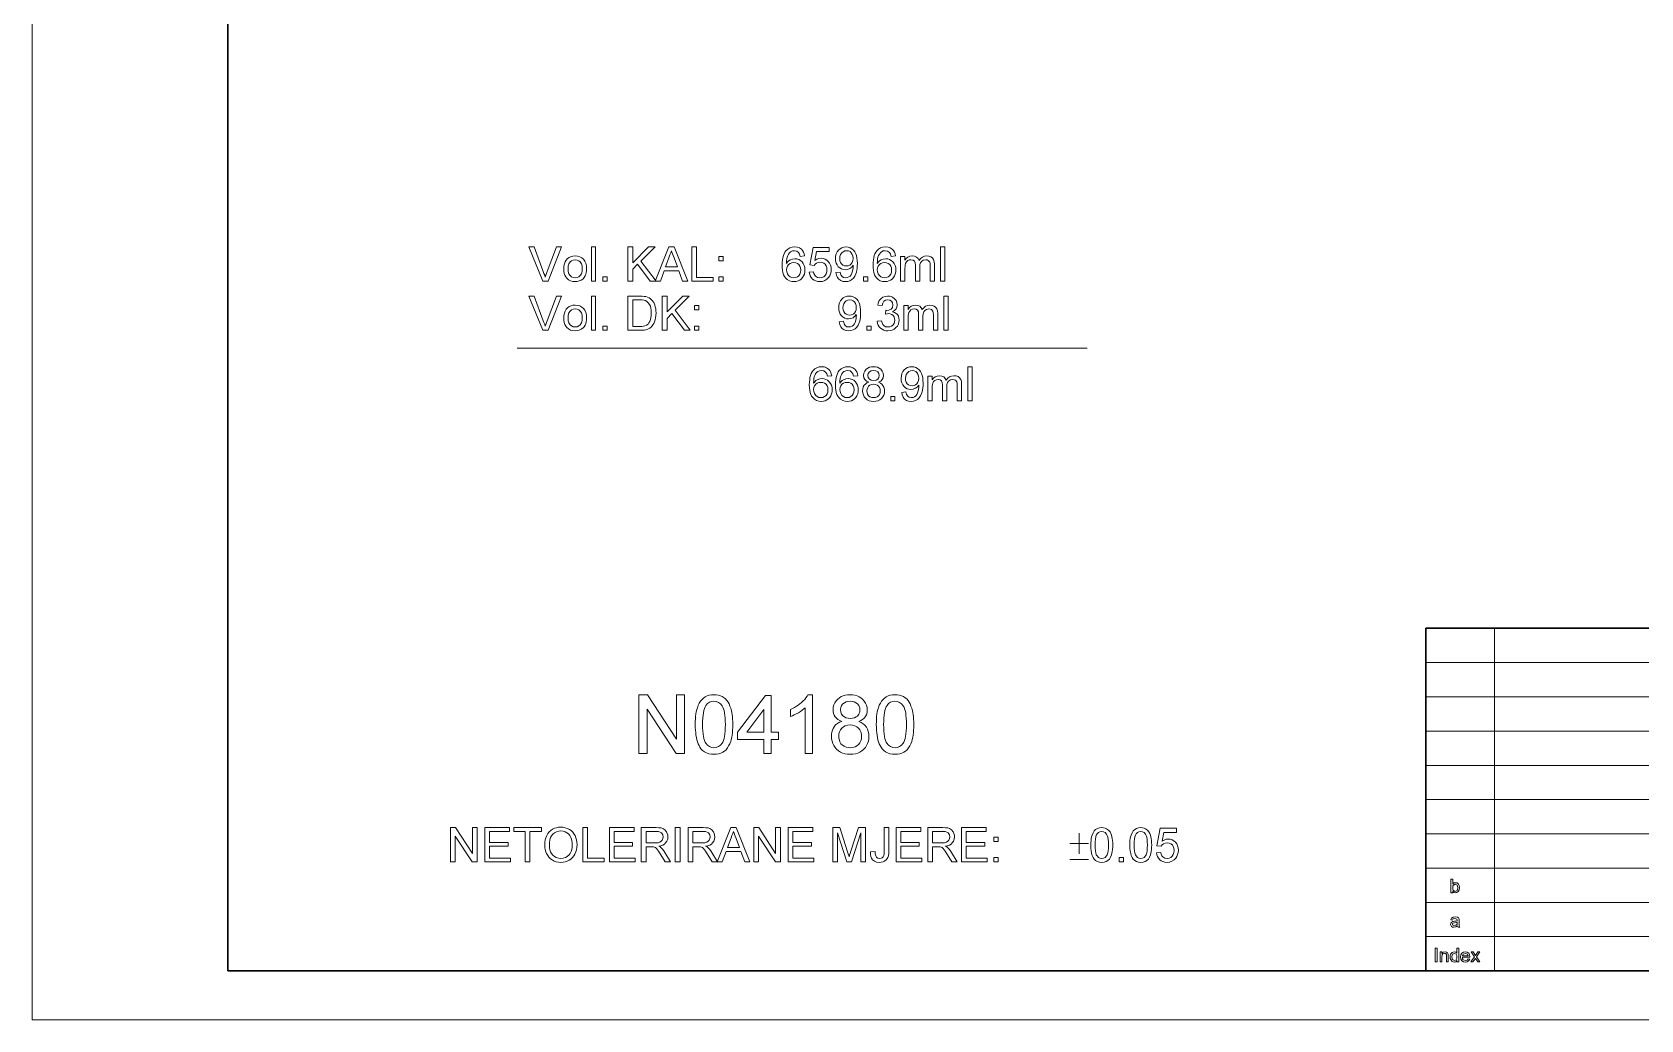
# Model space of a CAD drawing. Extents: x 0 to 419, y 0 to 420.
# Drawn here: x 0 to 164.4, y 0 to 100.9 of the extents above; entities that cross this region are included whole.
import ezdxf

# ---------------------------------------------------------------- set-up
doc = ezdxf.new("R2010")
doc.units = 0

msp = doc.modelspace()

# ---------------------------------------------------------------- linework, layer by layer
at = {"color": 7, "lineweight": 13}
for p, q in [((0, 0), (0, 420)), ((149.42, 40), (149.42, 5)), ((142.42, 36.5), (292, 36.5)), ((292, 33), (142.42, 33)), ((142.42, 29.5), (260.61, 29.5)), ((142.42, 26), (260.61, 26)), ((142.42, 22.5), (260.61, 22.5)), ((142.42, 19), (292, 19)), ((224.21, 15.5), (142.42, 15.5)), ((142.42, 12), (292, 12)), ((142.42, 8.5), (292, 8.5)), ((0, 0), (297, 0))]:
    msp.add_line(p, q, dxfattribs=at)
at = {"color": 7, "lineweight": 30}
for p, q in [((20, 5), (20, 415)), ((142.42, 40), (292, 40)), ((142.42, 40), (142.42, 5)), ((20, 5), (292, 5))]:
    msp.add_line(p, q, dxfattribs=at)
at = {"color": 7, "lineweight": 18}
msp.add_line((49.57, 68.64), (107.81, 68.64), dxfattribs=at)
at = {"color": 7, "lineweight": 13}
for points in [[(52.17, 75.47), (50.76, 78.97), (51.28, 78.97), (52.23, 76.45), (52.3, 76.26), (52.37, 76.07), (52.42, 75.89), (52.48, 76.07), (52.55, 76.26), (52.61, 76.45), (53.57, 78.97), (54.09, 78.97), (52.73, 75.47)], [(57.14, 75.47), (57.14, 78.97), (57.58, 78.97), (57.58, 75.47)], [(60.88, 75.47), (60.88, 78.97), (61.37, 78.97), (61.37, 77.35), (62.99, 78.97), (63.65, 78.97), (62.21, 77.53), (63.75, 75.47), (63.15, 75.47), (61.87, 77.19), (61.37, 76.69), (61.37, 75.47)], [(63.67, 75.47), (65.06, 78.97), (65.6, 78.97), (66.99, 75.47), (66.47, 75.47), (66.08, 76.54), (64.58, 76.54), (64.19, 75.47)], [(67.4, 75.47), (67.4, 78.97), (67.89, 78.97), (67.89, 75.86), (69.59, 75.86), (69.59, 75.47)], [(78.92, 78.05), (78.49, 78), (78.42, 78.23), (78.32, 78.39), (78.13, 78.53), (77.89, 78.58), (77.69, 78.56), (77.5, 78.48), (77.39, 78.37), (77.29, 78.24), (77.2, 78.08), (77.15, 77.93), (77.11, 77.75), (77.09, 77.54), (77.08, 77.29), (77.19, 77.44), (77.32, 77.55), (77.46, 77.64), (77.69, 77.73), (77.93, 77.76), (78.14, 77.74), (78.33, 77.68), (78.51, 77.58), (78.67, 77.44), (78.8, 77.27), (78.9, 77.08), (78.95, 76.86), (78.97, 76.62), (78.96, 76.41), (78.91, 76.2), (78.83, 76.01), (78.72, 75.83), (78.59, 75.69), (78.43, 75.57), (78.26, 75.49), (78.07, 75.44), (77.87, 75.42), (77.61, 75.45), (77.37, 75.52), (77.16, 75.64), (76.98, 75.82), (76.88, 75.96), (76.79, 76.13), (76.72, 76.34), (76.68, 76.57), (76.65, 76.82), (76.64, 77.11), (76.65, 77.39), (76.67, 77.64), (76.71, 77.87), (76.76, 78.08), (76.83, 78.27), (76.92, 78.43), (77.02, 78.57), (77.2, 78.75), (77.41, 78.87), (77.65, 78.95), (77.92, 78.97), (78.18, 78.94), (78.41, 78.86), (78.6, 78.73), (78.72, 78.59), (78.82, 78.43), (78.88, 78.25)], [(79.41, 76.4), (79.85, 76.44), (79.89, 76.25), (79.96, 76.09), (80.06, 75.97), (80.25, 75.85), (80.5, 75.81), (80.7, 75.84), (80.88, 75.91), (81.02, 76.04), (81.12, 76.21), (81.19, 76.41), (81.21, 76.64), (81.19, 76.87), (81.13, 77.05), (81.03, 77.21), (80.89, 77.32), (80.72, 77.39), (80.5, 77.42), (80.3, 77.39), (80.13, 77.32), (80, 77.21), (79.9, 77.08), (79.46, 77.13), (79.8, 78.92), (81.45, 78.92), (81.45, 78.49), (80.16, 78.49), (79.99, 77.58), (80.19, 77.71), (80.4, 77.78), (80.62, 77.81), (80.83, 77.79), (81.02, 77.73), (81.19, 77.63), (81.35, 77.49), (81.48, 77.32), (81.57, 77.12), (81.63, 76.91), (81.65, 76.67), (81.63, 76.44), (81.58, 76.23), (81.5, 76.03), (81.38, 75.85), (81.2, 75.66), (81, 75.53), (80.76, 75.45), (80.49, 75.42), (80.27, 75.44), (80.08, 75.49), (79.9, 75.57), (79.74, 75.69), (79.61, 75.83), (79.51, 76), (79.45, 76.19)], [(82.13, 76.35), (82.57, 76.4), (82.64, 76.13), (82.76, 75.95), (82.92, 75.85), (83.12, 75.81), (83.29, 75.83), (83.46, 75.9), (83.59, 75.99), (83.69, 76.12), (83.76, 76.29), (83.82, 76.5), (83.86, 76.67), (83.88, 76.84), (83.88, 77.01), (83.88, 77.1), (83.74, 76.91), (83.54, 76.77), (83.32, 76.67), (83.08, 76.64), (82.88, 76.66), (82.69, 76.72), (82.53, 76.82), (82.37, 76.95), (82.25, 77.13), (82.16, 77.32), (82.1, 77.54), (82.08, 77.79), (82.1, 78.04), (82.16, 78.27), (82.26, 78.47), (82.39, 78.65), (82.55, 78.79), (82.73, 78.89), (82.93, 78.95), (83.15, 78.97), (83.37, 78.95), (83.57, 78.89), (83.76, 78.79), (83.93, 78.65), (84.07, 78.48), (84.18, 78.27), (84.24, 78.08), (84.28, 77.86), (84.31, 77.59), (84.32, 77.29), (84.31, 77.04), (84.3, 76.8), (84.27, 76.59), (84.23, 76.4), (84.18, 76.23), (84.07, 75.99), (83.93, 75.79), (83.75, 75.63), (83.56, 75.52), (83.34, 75.45), (83.09, 75.42), (82.84, 75.45), (82.62, 75.53), (82.44, 75.67), (82.29, 75.85), (82.19, 76.08)], [(88.21, 78.05), (87.77, 78), (87.7, 78.23), (87.61, 78.39), (87.41, 78.53), (87.17, 78.58), (86.97, 78.56), (86.78, 78.48), (86.67, 78.37), (86.57, 78.24), (86.48, 78.08), (86.43, 77.93), (86.39, 77.75), (86.37, 77.54), (86.36, 77.29), (86.47, 77.44), (86.6, 77.55), (86.74, 77.64), (86.97, 77.73), (87.22, 77.76), (87.43, 77.74), (87.62, 77.68), (87.79, 77.58), (87.95, 77.44), (88.09, 77.27), (88.18, 77.08), (88.24, 76.86), (88.26, 76.62), (88.24, 76.41), (88.19, 76.2), (88.11, 76.01), (88.01, 75.83), (87.87, 75.69), (87.72, 75.57), (87.54, 75.49), (87.36, 75.44), (87.15, 75.42), (86.89, 75.45), (86.66, 75.52), (86.45, 75.64), (86.27, 75.82), (86.16, 75.96), (86.08, 76.13), (86.01, 76.34), (85.96, 76.57), (85.93, 76.82), (85.92, 77.11), (85.93, 77.39), (85.96, 77.64), (85.99, 77.87), (86.05, 78.08), (86.12, 78.27), (86.2, 78.43), (86.3, 78.57), (86.49, 78.75), (86.69, 78.87), (86.93, 78.95), (87.2, 78.97), (87.46, 78.94), (87.69, 78.86), (87.89, 78.73), (88.01, 78.59), (88.1, 78.43), (88.17, 78.25)], [(92.83, 75.47), (92.83, 78.97), (93.26, 78.97), (93.26, 75.47)], [(54.32, 76.74), (54.33, 77), (54.38, 77.24), (54.46, 77.44), (54.57, 77.62), (54.7, 77.77), (54.87, 77.89), (55.06, 77.98), (55.26, 78.03), (55.49, 78.05), (55.73, 78.03), (55.95, 77.96), (56.15, 77.86), (56.33, 77.71), (56.47, 77.52), (56.57, 77.31), (56.63, 77.05), (56.65, 76.77), (56.64, 76.54), (56.62, 76.34), (56.57, 76.16), (56.51, 76.01), (56.4, 75.84), (56.26, 75.69), (56.09, 75.58), (55.9, 75.49), (55.7, 75.44), (55.49, 75.42), (55.24, 75.44), (55.01, 75.51), (54.82, 75.61), (54.64, 75.76), (54.53, 75.91), (54.44, 76.08), (54.37, 76.27), (54.33, 76.49)], [(54.76, 76.74), (54.78, 76.45), (54.85, 76.22), (54.96, 76.04), (55.11, 75.91), (55.29, 75.84), (55.49, 75.81), (55.68, 75.84), (55.86, 75.92), (56.01, 76.04), (56.12, 76.23), (56.19, 76.46), (56.21, 76.75), (56.19, 77.03), (56.12, 77.25), (56.01, 77.43), (55.86, 77.56), (55.68, 77.63), (55.49, 77.66), (55.29, 77.63), (55.11, 77.56), (54.96, 77.43), (54.85, 77.25), (54.78, 77.02)], [(64.72, 76.93), (65.94, 76.93), (65.59, 77.87), (65.51, 78.08), (65.44, 78.27), (65.38, 78.44), (65.33, 78.58), (65.25, 78.37), (65.17, 78.15), (65.09, 77.94)], [(70.17, 77.56), (70.17, 78), (70.61, 78), (70.61, 77.56)], [(77.08, 76.63), (77.1, 76.42), (77.18, 76.22), (77.29, 76.04), (77.44, 75.92), (77.62, 75.84), (77.83, 75.81), (78.03, 75.84), (78.2, 75.91), (78.34, 76.03), (78.45, 76.19), (78.51, 76.38), (78.54, 76.61), (78.51, 76.83), (78.45, 77.01), (78.34, 77.16), (78.2, 77.28), (78.02, 77.35), (77.81, 77.37), (77.62, 77.35), (77.45, 77.28), (77.29, 77.16), (77.17, 77.01), (77.1, 76.84)], [(83.88, 77.8), (83.86, 78.02), (83.8, 78.21), (83.7, 78.37), (83.57, 78.49), (83.41, 78.56), (83.22, 78.58), (83.03, 78.56), (82.86, 78.48), (82.72, 78.35), (82.61, 78.19), (82.54, 77.99), (82.52, 77.76), (82.54, 77.56), (82.6, 77.38), (82.71, 77.23), (82.85, 77.12), (83.01, 77.05), (83.21, 77.03), (83.39, 77.05), (83.56, 77.12), (83.69, 77.23), (83.8, 77.39), (83.86, 77.57)], [(86.36, 76.63), (86.39, 76.42), (86.46, 76.22), (86.58, 76.04), (86.73, 75.92), (86.91, 75.84), (87.12, 75.81), (87.31, 75.84), (87.48, 75.91), (87.62, 76.03), (87.73, 76.19), (87.8, 76.38), (87.82, 76.61), (87.8, 76.83), (87.73, 77.01), (87.63, 77.16), (87.48, 77.28), (87.31, 77.35), (87.1, 77.37), (86.9, 77.35), (86.73, 77.28), (86.58, 77.16), (86.46, 77.01), (86.39, 76.84)], [(88.74, 75.47), (88.74, 78), (89.18, 78), (89.18, 77.62), (89.32, 77.79), (89.49, 77.93), (89.69, 78.02), (89.93, 78.05), (90.17, 78.02), (90.37, 77.93), (90.52, 77.78), (90.62, 77.59), (90.78, 77.79), (90.97, 77.93), (91.18, 78.02), (91.41, 78.05), (91.64, 78.03), (91.84, 77.96), (91.99, 77.84), (92.1, 77.68), (92.17, 77.46), (92.19, 77.2), (92.19, 75.47), (91.76, 75.47), (91.76, 77.05), (91.75, 77.26), (91.72, 77.41), (91.56, 77.59), (91.45, 77.64), (91.31, 77.66), (91.06, 77.62), (90.86, 77.48), (90.77, 77.34), (90.71, 77.16), (90.69, 76.92), (90.69, 75.47), (90.25, 75.47), (90.25, 77.1), (90.22, 77.34), (90.15, 77.52), (90.01, 77.62), (89.8, 77.66), (89.63, 77.64), (89.47, 77.57), (89.34, 77.45), (89.25, 77.29), (89.21, 77.15), (89.19, 76.98), (89.18, 76.77), (89.18, 75.47)], [(58.31, 75.47), (58.31, 75.91), (58.74, 75.91), (58.74, 75.47)], [(70.17, 75.47), (70.17, 75.91), (70.61, 75.91), (70.61, 75.47)], [(84.95, 75.47), (84.95, 75.91), (85.39, 75.91), (85.39, 75.47)], [(52.17, 70.45), (50.76, 73.95), (51.28, 73.95), (52.23, 71.43), (52.3, 71.23), (52.37, 71.04), (52.42, 70.86), (52.48, 71.05), (52.55, 71.24), (52.61, 71.43), (53.57, 73.95), (54.09, 73.95), (52.73, 70.45)], [(54.32, 71.71), (54.33, 71.97), (54.38, 72.21), (54.46, 72.42), (54.57, 72.6), (54.7, 72.74), (54.87, 72.87), (55.06, 72.95), (55.26, 73.01), (55.49, 73.02), (55.73, 73), (55.95, 72.94), (56.15, 72.83), (56.33, 72.68), (56.47, 72.5), (56.57, 72.28), (56.63, 72.03), (56.65, 71.75), (56.64, 71.52), (56.62, 71.31), (56.57, 71.13), (56.51, 70.98), (56.4, 70.81), (56.26, 70.67), (56.09, 70.55), (55.9, 70.47), (55.7, 70.42), (55.49, 70.4), (55.24, 70.42), (55.01, 70.48), (54.82, 70.59), (54.64, 70.74), (54.53, 70.88), (54.44, 71.05), (54.37, 71.25), (54.33, 71.47)], [(54.76, 71.71), (54.78, 71.43), (54.85, 71.2), (54.96, 71.02), (55.11, 70.89), (55.29, 70.81), (55.49, 70.79), (55.68, 70.81), (55.86, 70.89), (56.01, 71.02), (56.12, 71.2), (56.19, 71.44), (56.21, 71.72), (56.19, 72), (56.12, 72.23), (56.01, 72.4), (55.86, 72.53), (55.68, 72.61), (55.49, 72.63), (55.29, 72.61), (55.11, 72.53), (54.96, 72.4), (54.85, 72.23), (54.78, 71.99)], [(57.14, 70.45), (57.14, 73.95), (57.58, 73.95), (57.58, 70.45)], [(60.88, 70.45), (60.88, 73.95), (62.08, 73.95), (62.32, 73.94), (62.53, 73.92), (62.69, 73.9), (62.88, 73.84), (63.05, 73.75), (63.2, 73.65), (63.37, 73.48), (63.51, 73.28), (63.61, 73.05), (63.67, 72.86), (63.72, 72.66), (63.74, 72.44), (63.75, 72.22), (63.74, 71.96), (63.71, 71.72), (63.66, 71.51), (63.59, 71.32), (63.51, 71.15), (63.42, 71), (63.27, 70.82), (63.1, 70.68), (62.92, 70.58), (62.69, 70.51), (62.52, 70.47), (62.34, 70.45), (62.13, 70.45)], [(61.37, 70.84), (62.09, 70.84), (62.3, 70.84), (62.48, 70.86), (62.62, 70.9), (62.79, 70.98), (62.93, 71.09), (63.02, 71.21), (63.11, 71.36), (63.17, 71.54), (63.22, 71.74), (63.25, 71.97), (63.26, 72.22), (63.25, 72.49), (63.22, 72.72), (63.17, 72.92), (63.09, 73.08), (62.96, 73.26), (62.82, 73.39), (62.66, 73.48), (62.52, 73.53), (62.32, 73.55), (62.08, 73.56), (61.37, 73.56)], [(64.38, 70.45), (64.38, 73.95), (64.87, 73.95), (64.87, 72.33), (66.49, 73.95), (67.15, 73.95), (65.71, 72.5), (67.25, 70.45), (66.65, 70.45), (65.37, 72.16), (64.87, 71.66), (64.87, 70.45)], [(67.69, 72.54), (67.69, 72.97), (68.12, 72.97), (68.12, 72.54)], [(82.46, 71.32), (82.9, 71.37), (82.97, 71.11), (83.09, 70.93), (83.25, 70.82), (83.45, 70.79), (83.63, 70.81), (83.79, 70.87), (83.92, 70.97), (84.02, 71.1), (84.09, 71.26), (84.16, 71.48), (84.19, 71.64), (84.21, 71.81), (84.22, 71.99), (84.21, 72.07), (84.07, 71.89), (83.88, 71.74), (83.65, 71.65), (83.41, 71.61), (83.21, 71.63), (83.03, 71.69), (82.86, 71.79), (82.71, 71.93), (82.58, 72.1), (82.49, 72.3), (82.43, 72.52), (82.42, 72.76), (82.44, 73.02), (82.49, 73.24), (82.59, 73.45), (82.72, 73.62), (82.88, 73.76), (83.06, 73.87), (83.27, 73.93), (83.49, 73.95), (83.7, 73.93), (83.9, 73.87), (84.09, 73.76), (84.26, 73.62), (84.4, 73.45), (84.51, 73.24), (84.57, 73.06), (84.62, 72.83), (84.64, 72.57), (84.65, 72.27), (84.65, 72.01), (84.63, 71.78), (84.6, 71.56), (84.56, 71.37), (84.51, 71.21), (84.4, 70.96), (84.26, 70.76), (84.09, 70.6), (83.89, 70.49), (83.67, 70.42), (83.43, 70.4), (83.18, 70.42), (82.96, 70.51), (82.77, 70.64), (82.62, 70.82), (82.52, 71.05)], [(84.21, 72.77), (84.19, 73), (84.13, 73.19), (84.03, 73.35), (83.9, 73.46), (83.74, 73.53), (83.55, 73.56), (83.36, 73.53), (83.19, 73.46), (83.05, 73.33), (82.94, 73.16), (82.88, 72.96), (82.85, 72.74), (82.87, 72.53), (82.94, 72.36), (83.04, 72.21), (83.18, 72.09), (83.35, 72.02), (83.54, 72), (83.73, 72.02), (83.89, 72.09), (84.03, 72.21), (84.13, 72.36), (84.19, 72.55)], [(86.35, 71.37), (86.79, 71.42), (86.85, 71.22), (86.93, 71.05), (87.02, 70.93), (87.21, 70.82), (87.45, 70.79), (87.65, 70.81), (87.82, 70.88), (87.96, 70.99), (88.07, 71.13), (88.13, 71.3), (88.15, 71.49), (88.13, 71.67), (88.07, 71.83), (87.97, 71.96), (87.83, 72.06), (87.67, 72.13), (87.49, 72.15), (87.36, 72.13), (87.2, 72.1), (87.24, 72.49), (87.31, 72.48), (87.55, 72.52), (87.76, 72.62), (87.91, 72.79), (87.96, 73.04), (87.92, 73.24), (87.81, 73.41), (87.64, 73.52), (87.43, 73.56), (87.21, 73.52), (87.04, 73.41), (86.91, 73.23), (86.84, 72.97), (86.4, 73.02), (86.45, 73.23), (86.53, 73.41), (86.62, 73.57), (86.75, 73.7), (86.94, 73.84), (87.16, 73.92), (87.41, 73.95), (87.59, 73.93), (87.76, 73.89), (87.92, 73.83), (88.12, 73.68), (88.27, 73.49), (88.36, 73.28), (88.4, 73.05), (88.37, 72.83), (88.27, 72.64), (88.12, 72.47), (87.92, 72.35), (88.11, 72.28), (88.27, 72.18), (88.41, 72.05), (88.51, 71.89), (88.57, 71.7), (88.59, 71.49), (88.57, 71.27), (88.51, 71.07), (88.41, 70.88), (88.26, 70.72), (88.09, 70.58), (87.89, 70.48), (87.68, 70.42), (87.44, 70.4), (87.22, 70.41), (87.03, 70.47), (86.85, 70.55), (86.69, 70.67), (86.56, 70.81), (86.46, 70.98), (86.39, 71.16)], [(89.08, 70.45), (89.08, 72.97), (89.51, 72.97), (89.51, 72.59), (89.65, 72.77), (89.82, 72.91), (90.03, 72.99), (90.26, 73.02), (90.51, 72.99), (90.71, 72.9), (90.85, 72.76), (90.95, 72.56), (91.11, 72.76), (91.3, 72.91), (91.51, 72.99), (91.74, 73.02), (91.97, 73), (92.17, 72.93), (92.32, 72.82), (92.44, 72.65), (92.5, 72.44), (92.53, 72.18), (92.53, 70.45), (92.09, 70.45), (92.09, 72.02), (92.08, 72.24), (92.05, 72.39), (91.9, 72.57), (91.78, 72.62), (91.64, 72.63), (91.4, 72.59), (91.2, 72.46), (91.1, 72.32), (91.04, 72.13), (91.02, 71.9), (91.02, 70.45), (90.58, 70.45), (90.58, 72.07), (90.56, 72.32), (90.48, 72.49), (90.34, 72.6), (90.14, 72.63), (89.96, 72.61), (89.8, 72.54), (89.67, 72.42), (89.58, 72.26), (89.54, 72.13), (89.52, 71.95), (89.51, 71.74), (89.51, 70.45)], [(93.16, 70.45), (93.16, 73.95), (93.6, 73.95), (93.6, 70.45)], [(58.31, 70.45), (58.31, 70.88), (58.74, 70.88), (58.74, 70.45)], [(67.69, 70.45), (67.69, 70.88), (68.12, 70.88), (68.12, 70.45)], [(85.28, 70.45), (85.28, 70.88), (85.72, 70.88), (85.72, 70.45)], [(81.7, 65.81), (81.26, 65.76), (81.19, 65.99), (81.1, 66.15), (80.9, 66.3), (80.66, 66.34), (80.46, 66.32), (80.27, 66.24), (80.16, 66.13), (80.06, 66), (79.98, 65.84), (79.92, 65.69), (79.89, 65.51), (79.86, 65.3), (79.85, 65.06), (79.96, 65.2), (80.09, 65.31), (80.23, 65.4), (80.47, 65.49), (80.71, 65.52), (80.92, 65.5), (81.11, 65.44), (81.28, 65.34), (81.44, 65.2), (81.58, 65.03), (81.67, 64.84), (81.73, 64.62), (81.75, 64.38), (81.73, 64.17), (81.68, 63.96), (81.6, 63.77), (81.5, 63.6), (81.37, 63.45), (81.21, 63.34), (81.04, 63.25), (80.85, 63.2), (80.64, 63.18), (80.38, 63.21), (80.15, 63.28), (79.94, 63.41), (79.76, 63.58), (79.65, 63.72), (79.57, 63.89), (79.5, 64.1), (79.45, 64.33), (79.42, 64.58), (79.41, 64.87), (79.42, 65.15), (79.45, 65.4), (79.48, 65.63), (79.54, 65.84), (79.61, 66.03), (79.69, 66.19), (79.8, 66.34), (79.98, 66.51), (80.19, 66.63), (80.42, 66.71), (80.69, 66.73), (80.95, 66.71), (81.18, 66.62), (81.38, 66.49), (81.5, 66.35), (81.59, 66.2), (81.66, 66.01)], [(84.37, 65.81), (83.94, 65.76), (83.87, 65.99), (83.77, 66.15), (83.57, 66.3), (83.34, 66.34), (83.14, 66.32), (82.95, 66.24), (82.83, 66.13), (82.73, 66), (82.65, 65.84), (82.6, 65.69), (82.56, 65.51), (82.54, 65.3), (82.53, 65.06), (82.64, 65.2), (82.77, 65.31), (82.91, 65.4), (83.14, 65.49), (83.38, 65.52), (83.59, 65.5), (83.78, 65.44), (83.96, 65.34), (84.12, 65.2), (84.25, 65.03), (84.35, 64.84), (84.4, 64.62), (84.42, 64.38), (84.41, 64.17), (84.36, 63.96), (84.28, 63.77), (84.17, 63.6), (84.04, 63.45), (83.88, 63.34), (83.71, 63.25), (83.52, 63.2), (83.31, 63.18), (83.06, 63.21), (82.82, 63.28), (82.61, 63.41), (82.43, 63.58), (82.33, 63.72), (82.24, 63.89), (82.17, 64.1), (82.13, 64.33), (82.1, 64.58), (82.09, 64.87), (82.1, 65.15), (82.12, 65.4), (82.16, 65.63), (82.21, 65.84), (82.28, 66.03), (82.37, 66.19), (82.47, 66.34), (82.65, 66.51), (82.86, 66.63), (83.1, 66.71), (83.36, 66.73), (83.63, 66.71), (83.86, 66.62), (84.05, 66.49), (84.17, 66.35), (84.27, 66.2), (84.33, 66.01)], [(85.48, 65.14), (85.25, 65.26), (85.09, 65.42), (84.99, 65.61), (84.96, 65.84), (84.99, 66.08), (85.08, 66.29), (85.23, 66.48), (85.38, 66.59), (85.56, 66.67), (85.75, 66.72), (85.97, 66.73), (86.19, 66.72), (86.39, 66.67), (86.56, 66.59), (86.72, 66.47), (86.87, 66.28), (86.97, 66.07), (87, 65.83), (86.97, 65.61), (86.87, 65.41), (86.71, 65.26), (86.48, 65.14), (86.67, 65.06), (86.82, 64.94), (86.94, 64.8), (87.03, 64.64), (87.08, 64.45), (87.1, 64.24), (87.08, 64.03), (87.02, 63.83), (86.92, 63.65), (86.79, 63.49), (86.62, 63.36), (86.43, 63.26), (86.22, 63.2), (85.98, 63.18), (85.74, 63.2), (85.52, 63.26), (85.33, 63.36), (85.17, 63.49), (85.03, 63.65), (84.94, 63.84), (84.88, 64.04), (84.86, 64.26), (84.88, 64.47), (84.93, 64.66), (85.02, 64.83), (85.14, 64.96), (85.3, 65.07)], [(85.39, 65.85), (85.43, 65.64), (85.55, 65.47), (85.73, 65.36), (85.98, 65.32), (86.23, 65.36), (86.41, 65.47), (86.52, 65.63), (86.56, 65.82), (86.52, 66.03), (86.41, 66.19), (86.22, 66.31), (85.98, 66.34), (85.73, 66.31), (85.55, 66.2), (85.43, 66.04)], [(88.85, 64.11), (89.28, 64.16), (89.35, 63.89), (89.47, 63.71), (89.63, 63.61), (89.83, 63.57), (90.01, 63.59), (90.17, 63.66), (90.3, 63.76), (90.4, 63.88), (90.47, 64.05), (90.54, 64.26), (90.57, 64.43), (90.59, 64.6), (90.6, 64.77), (90.6, 64.86), (90.45, 64.67), (90.26, 64.53), (90.03, 64.43), (89.79, 64.4), (89.59, 64.42), (89.41, 64.48), (89.24, 64.58), (89.09, 64.72), (88.96, 64.89), (88.87, 65.08), (88.81, 65.3), (88.8, 65.55), (88.82, 65.8), (88.87, 66.03), (88.97, 66.23), (89.1, 66.41), (89.26, 66.55), (89.45, 66.65), (89.65, 66.71), (89.87, 66.73), (90.08, 66.71), (90.28, 66.65), (90.47, 66.55), (90.64, 66.41), (90.78, 66.24), (90.89, 66.03), (90.95, 65.84), (91, 65.62), (91.02, 65.35), (91.03, 65.05), (91.03, 64.8), (91.01, 64.56), (90.98, 64.35), (90.94, 64.16), (90.89, 63.99), (90.78, 63.75), (90.64, 63.55), (90.47, 63.39), (90.27, 63.28), (90.05, 63.21), (89.81, 63.18), (89.56, 63.21), (89.34, 63.29), (89.15, 63.43), (89, 63.61), (88.9, 63.84)], [(90.6, 65.56), (90.57, 65.78), (90.51, 65.97), (90.41, 66.13), (90.28, 66.25), (90.12, 66.32), (89.93, 66.34), (89.74, 66.32), (89.57, 66.24), (89.43, 66.12), (89.32, 65.95), (89.26, 65.75), (89.23, 65.52), (89.25, 65.32), (89.32, 65.14), (89.42, 64.99), (89.56, 64.88), (89.73, 64.81), (89.92, 64.79), (90.11, 64.81), (90.27, 64.88), (90.41, 64.99), (90.51, 65.15), (90.57, 65.33)], [(91.52, 63.23), (91.52, 65.76), (91.96, 65.76), (91.96, 65.38), (92.09, 65.55), (92.26, 65.69), (92.47, 65.78), (92.7, 65.81), (92.95, 65.78), (93.15, 65.69), (93.3, 65.54), (93.39, 65.35), (93.56, 65.55), (93.74, 65.69), (93.95, 65.78), (94.18, 65.81), (94.42, 65.79), (94.61, 65.72), (94.77, 65.6), (94.88, 65.44), (94.95, 65.23), (94.97, 64.96), (94.97, 63.23), (94.53, 63.23), (94.53, 64.81), (94.52, 65.03), (94.49, 65.17), (94.34, 65.35), (94.22, 65.4), (94.08, 65.42), (93.84, 65.38), (93.64, 65.25), (93.54, 65.11), (93.48, 64.92), (93.46, 64.68), (93.46, 63.23), (93.03, 63.23), (93.03, 64.86), (93, 65.1), (92.92, 65.28), (92.78, 65.39), (92.58, 65.42), (92.41, 65.4), (92.25, 65.33), (92.11, 65.21), (92.03, 65.05), (91.99, 64.91), (91.96, 64.74), (91.96, 64.53), (91.96, 63.23)], [(95.6, 63.23), (95.6, 66.73), (96.04, 66.73), (96.04, 63.23)], [(79.85, 64.39), (79.88, 64.18), (79.95, 63.98), (80.07, 63.8), (80.22, 63.68), (80.4, 63.6), (80.61, 63.57), (80.8, 63.6), (80.97, 63.67), (81.12, 63.79), (81.22, 63.95), (81.29, 64.14), (81.31, 64.37), (81.29, 64.59), (81.22, 64.77), (81.12, 64.93), (80.97, 65.04), (80.8, 65.11), (80.59, 65.13), (80.4, 65.11), (80.22, 65.04), (80.07, 64.93), (79.95, 64.78), (79.88, 64.6)], [(82.53, 64.39), (82.55, 64.18), (82.63, 63.98), (82.74, 63.8), (82.89, 63.68), (83.07, 63.6), (83.28, 63.57), (83.48, 63.6), (83.65, 63.67), (83.79, 63.79), (83.9, 63.95), (83.96, 64.14), (83.98, 64.37), (83.96, 64.59), (83.9, 64.77), (83.79, 64.93), (83.65, 65.04), (83.47, 65.11), (83.26, 65.13), (83.07, 65.11), (82.89, 65.04), (82.74, 64.93), (82.62, 64.78), (82.55, 64.6)], [(85.3, 64.26), (85.31, 64.09), (85.37, 63.92), (85.46, 63.77), (85.61, 63.66), (85.79, 63.6), (85.98, 63.57), (86.18, 63.59), (86.34, 63.66), (86.48, 63.76), (86.58, 63.9), (86.64, 64.06), (86.66, 64.25), (86.64, 64.43), (86.58, 64.6), (86.47, 64.74), (86.33, 64.85), (86.17, 64.91), (85.97, 64.93), (85.77, 64.91), (85.61, 64.85), (85.47, 64.74), (85.38, 64.6), (85.32, 64.44)], [(87.73, 63.23), (87.73, 63.67), (88.16, 63.67), (88.16, 63.23)], [(62, 27.21), (62, 33.21), (62.89, 33.21), (65.84, 28.68), (65.84, 33.21), (66.67, 33.21), (66.67, 27.21), (65.79, 27.21), (62.84, 31.74), (62.84, 27.21)], [(67.75, 30.17), (67.76, 30.46), (67.77, 30.74), (67.79, 31), (67.82, 31.25), (67.86, 31.48), (67.91, 31.69), (67.97, 31.89), (68.06, 32.14), (68.17, 32.37), (68.3, 32.57), (68.45, 32.74), (68.61, 32.88), (68.78, 33), (68.98, 33.09), (69.19, 33.16), (69.42, 33.2), (69.67, 33.21), (69.9, 33.2), (70.12, 33.16), (70.33, 33.1), (70.52, 33.02), (70.7, 32.91), (70.86, 32.78), (71, 32.63), (71.11, 32.46), (71.21, 32.27), (71.3, 32.06), (71.38, 31.83), (71.46, 31.58), (71.5, 31.39), (71.53, 31.19), (71.55, 30.96), (71.57, 30.72), (71.58, 30.45), (71.59, 30.17), (71.58, 29.88), (71.57, 29.6), (71.55, 29.34), (71.52, 29.09), (71.48, 28.87), (71.43, 28.65), (71.38, 28.45), (71.28, 28.2), (71.17, 27.98), (71.04, 27.78), (70.9, 27.6), (70.74, 27.46), (70.56, 27.34), (70.37, 27.25), (70.15, 27.18), (69.92, 27.14), (69.67, 27.13), (69.4, 27.14), (69.14, 27.19), (68.91, 27.27), (68.7, 27.38), (68.51, 27.53), (68.34, 27.7), (68.24, 27.85), (68.14, 28.02), (68.06, 28.2), (67.99, 28.39), (67.93, 28.6), (67.87, 28.83), (67.83, 29.07), (67.8, 29.32), (67.77, 29.59), (67.76, 29.87)], [(74.75, 27.21), (74.75, 28.63), (72.09, 28.63), (72.09, 29.38), (74.92, 33.13), (75.5, 33.13), (75.5, 29.38), (76.25, 29.38), (76.25, 28.63), (75.5, 28.63), (75.5, 27.21)], [(79.75, 27.21), (79, 27.21), (79, 31.89), (78.86, 31.76), (78.69, 31.63), (78.5, 31.51), (78.29, 31.38), (78.08, 31.26), (77.88, 31.16), (77.69, 31.07), (77.5, 31), (77.5, 31.71), (77.71, 31.81), (77.91, 31.92), (78.09, 32.03), (78.27, 32.15), (78.44, 32.28), (78.6, 32.41), (78.78, 32.58), (78.94, 32.74), (79.07, 32.9), (79.18, 33.06), (79.27, 33.21), (79.75, 33.21)], [(82.74, 30.48), (82.52, 30.57), (82.34, 30.68), (82.18, 30.81), (82.06, 30.95), (81.96, 31.12), (81.89, 31.29), (81.85, 31.48), (81.84, 31.69), (81.86, 31.94), (81.91, 32.17), (82.01, 32.39), (82.14, 32.59), (82.31, 32.77), (82.48, 32.91), (82.66, 33.02), (82.87, 33.1), (83.09, 33.16), (83.32, 33.2), (83.58, 33.21), (83.83, 33.2), (84.07, 33.16), (84.29, 33.1), (84.5, 33.01), (84.68, 32.9), (84.85, 32.76), (85.03, 32.57), (85.16, 32.37), (85.26, 32.15), (85.32, 31.92), (85.34, 31.67), (85.31, 31.41), (85.24, 31.17), (85.12, 30.95), (85, 30.81), (84.84, 30.68), (84.67, 30.57), (84.46, 30.48), (84.7, 30.38), (84.91, 30.25), (85.09, 30.09), (85.24, 29.9), (85.35, 29.69), (85.44, 29.46), (85.49, 29.21), (85.5, 28.94), (85.49, 28.7), (85.45, 28.46), (85.37, 28.24), (85.27, 28.03), (85.14, 27.83), (84.98, 27.65), (84.79, 27.49), (84.59, 27.36), (84.37, 27.26), (84.12, 27.19), (83.87, 27.14), (83.59, 27.13), (83.31, 27.14), (83.05, 27.19), (82.81, 27.26), (82.59, 27.36), (82.38, 27.49), (82.2, 27.65), (82.04, 27.84), (81.91, 28.03), (81.8, 28.24), (81.73, 28.47), (81.69, 28.71), (81.67, 28.97), (81.68, 29.19), (81.72, 29.4), (81.77, 29.6), (81.85, 29.78), (81.95, 29.94), (82.1, 30.13), (82.28, 30.28), (82.5, 30.4)], [(86.25, 30.17), (86.26, 30.46), (86.27, 30.74), (86.29, 31), (86.32, 31.25), (86.36, 31.48), (86.41, 31.69), (86.47, 31.89), (86.56, 32.14), (86.67, 32.37), (86.8, 32.57), (86.95, 32.74), (87.11, 32.88), (87.28, 33), (87.48, 33.09), (87.69, 33.16), (87.92, 33.2), (88.17, 33.21), (88.4, 33.2), (88.62, 33.16), (88.83, 33.1), (89.02, 33.02), (89.2, 32.91), (89.36, 32.78), (89.5, 32.63), (89.61, 32.46), (89.71, 32.27), (89.8, 32.06), (89.88, 31.83), (89.96, 31.58), (90, 31.39), (90.03, 31.19), (90.05, 30.96), (90.07, 30.72), (90.08, 30.45), (90.09, 30.17), (90.08, 29.88), (90.07, 29.6), (90.05, 29.34), (90.02, 29.09), (89.98, 28.87), (89.93, 28.65), (89.88, 28.45), (89.78, 28.2), (89.67, 27.98), (89.54, 27.78), (89.4, 27.6), (89.24, 27.46), (89.06, 27.34), (88.87, 27.25), (88.65, 27.18), (88.42, 27.14), (88.17, 27.13), (87.9, 27.14), (87.64, 27.19), (87.41, 27.27), (87.2, 27.38), (87.01, 27.53), (86.84, 27.7), (86.74, 27.85), (86.64, 28.02), (86.56, 28.2), (86.49, 28.39), (86.43, 28.6), (86.37, 28.83), (86.33, 29.07), (86.3, 29.32), (86.27, 29.59), (86.26, 29.87)], [(68.5, 30.17), (68.51, 29.82), (68.53, 29.5), (68.55, 29.21), (68.59, 28.95), (68.64, 28.73), (68.69, 28.54), (68.76, 28.38), (68.84, 28.25), (69.02, 28.05), (69.22, 27.91), (69.43, 27.82), (69.67, 27.8), (69.91, 27.82), (70.13, 27.91), (70.32, 28.05), (70.5, 28.25), (70.58, 28.38), (70.65, 28.54), (70.71, 28.73), (70.75, 28.96), (70.79, 29.21), (70.82, 29.5), (70.83, 29.82), (70.84, 30.17), (70.83, 30.51), (70.82, 30.83), (70.79, 31.11), (70.76, 31.36), (70.71, 31.59), (70.65, 31.78), (70.59, 31.94), (70.51, 32.07), (70.34, 32.28), (70.14, 32.43), (69.91, 32.52), (69.66, 32.55), (69.43, 32.52), (69.21, 32.44), (69.02, 32.31), (68.85, 32.13), (68.77, 31.98), (68.7, 31.81), (68.64, 31.61), (68.59, 31.37), (68.55, 31.12), (68.53, 30.83), (68.51, 30.51)], [(74.75, 29.38), (74.75, 31.69), (73.01, 29.38)], [(82.59, 31.69), (82.62, 31.45), (82.7, 31.23), (82.85, 31.05), (82.99, 30.94), (83.16, 30.86), (83.37, 30.81), (83.6, 30.8), (83.82, 30.81), (84.02, 30.86), (84.19, 30.94), (84.33, 31.04), (84.47, 31.22), (84.56, 31.43), (84.59, 31.65), (84.56, 31.89), (84.47, 32.1), (84.32, 32.29), (84.18, 32.4), (84.01, 32.48), (83.81, 32.53), (83.59, 32.55), (83.36, 32.53), (83.17, 32.48), (83, 32.4), (82.85, 32.29), (82.7, 32.12), (82.62, 31.92)], [(87, 30.17), (87.01, 29.82), (87.03, 29.5), (87.05, 29.21), (87.09, 28.95), (87.14, 28.73), (87.19, 28.54), (87.26, 28.38), (87.34, 28.25), (87.52, 28.05), (87.72, 27.91), (87.93, 27.82), (88.17, 27.8), (88.41, 27.82), (88.63, 27.91), (88.82, 28.05), (89, 28.25), (89.08, 28.38), (89.15, 28.54), (89.21, 28.73), (89.25, 28.96), (89.29, 29.21), (89.32, 29.5), (89.33, 29.82), (89.34, 30.17), (89.33, 30.51), (89.32, 30.83), (89.29, 31.11), (89.26, 31.36), (89.21, 31.59), (89.15, 31.78), (89.09, 31.94), (89.01, 32.07), (88.84, 32.28), (88.64, 32.43), (88.41, 32.52), (88.16, 32.55), (87.93, 32.52), (87.71, 32.44), (87.52, 32.31), (87.35, 32.13), (87.27, 31.98), (87.2, 31.81), (87.14, 31.61), (87.09, 31.37), (87.05, 31.12), (87.03, 30.83), (87.01, 30.51)], [(82.42, 28.97), (82.43, 28.77), (82.48, 28.58), (82.54, 28.39), (82.64, 28.21), (82.79, 28.07), (82.97, 27.95), (83.17, 27.86), (83.38, 27.81), (83.59, 27.8), (83.85, 27.82), (84.08, 27.88), (84.28, 27.98), (84.45, 28.12), (84.58, 28.3), (84.68, 28.49), (84.74, 28.71), (84.75, 28.95), (84.73, 29.19), (84.68, 29.42), (84.58, 29.62), (84.44, 29.79), (84.26, 29.94), (84.06, 30.04), (83.83, 30.11), (83.57, 30.13), (83.32, 30.11), (83.09, 30.05), (82.89, 29.94), (82.73, 29.8), (82.59, 29.62), (82.5, 29.43), (82.44, 29.21)], [(42.75, 16.14), (42.75, 19.64), (43.26, 19.64), (44.98, 17), (44.98, 19.64), (45.47, 19.64), (45.47, 16.14), (44.95, 16.14), (43.23, 18.78), (43.23, 16.14)], [(46.25, 16.14), (46.25, 19.64), (48.77, 19.64), (48.77, 19.25), (46.73, 19.25), (46.73, 18.13), (48.63, 18.13), (48.63, 17.74), (46.73, 17.74), (46.73, 16.53), (48.87, 16.53), (48.87, 16.14)], [(50.38, 16.14), (50.38, 19.25), (49.21, 19.25), (49.21, 19.64), (52.03, 19.64), (52.03, 19.25), (50.86, 19.25), (50.86, 16.14)], [(52.37, 17.84), (52.38, 18.12), (52.42, 18.38), (52.49, 18.61), (52.58, 18.83), (52.69, 19.02), (52.83, 19.2), (52.99, 19.35), (53.17, 19.47), (53.36, 19.57), (53.57, 19.63), (53.79, 19.67), (54.03, 19.69), (54.26, 19.67), (54.48, 19.63), (54.69, 19.56), (54.89, 19.46), (55.07, 19.33), (55.23, 19.18), (55.36, 19.01), (55.47, 18.82), (55.56, 18.6), (55.63, 18.38), (55.66, 18.14), (55.68, 17.88), (55.66, 17.63), (55.62, 17.38), (55.56, 17.15), (55.46, 16.94), (55.35, 16.74), (55.21, 16.57), (55.05, 16.43), (54.86, 16.31), (54.66, 16.21), (54.46, 16.14), (54.25, 16.1), (54.02, 16.09), (53.79, 16.11), (53.56, 16.15), (53.35, 16.22), (53.15, 16.33), (52.97, 16.46), (52.81, 16.61), (52.68, 16.78), (52.57, 16.98), (52.48, 17.18), (52.42, 17.4), (52.38, 17.62)], [(52.86, 17.84), (52.87, 17.6), (52.91, 17.37), (52.98, 17.18), (53.07, 17), (53.19, 16.84), (53.37, 16.68), (53.56, 16.57), (53.78, 16.5), (54.02, 16.48), (54.27, 16.5), (54.49, 16.57), (54.68, 16.69), (54.86, 16.85), (54.98, 17.01), (55.07, 17.19), (55.14, 17.4), (55.18, 17.63), (55.19, 17.89), (55.18, 18.09), (55.16, 18.29), (55.11, 18.47), (55.05, 18.63), (54.94, 18.83), (54.8, 18.99), (54.64, 19.12), (54.45, 19.22), (54.25, 19.28), (54.03, 19.3), (53.8, 19.28), (53.58, 19.21), (53.38, 19.11), (53.2, 18.96), (53.08, 18.81), (52.98, 18.62), (52.91, 18.4), (52.87, 18.13)], [(56.26, 16.14), (56.26, 19.64), (56.75, 19.64), (56.75, 16.53), (58.45, 16.53), (58.45, 16.14)], [(58.98, 16.14), (58.98, 19.64), (61.51, 19.64), (61.51, 19.25), (59.47, 19.25), (59.47, 18.13), (61.36, 18.13), (61.36, 17.74), (59.47, 17.74), (59.47, 16.53), (61.61, 16.53), (61.61, 16.14)], [(62.24, 16.14), (62.24, 19.64), (63.77, 19.64), (64.04, 19.63), (64.27, 19.6), (64.45, 19.55), (64.66, 19.42), (64.82, 19.21), (64.9, 19.05), (64.95, 18.88), (64.96, 18.69), (64.94, 18.46), (64.86, 18.25), (64.73, 18.07), (64.6, 17.95), (64.44, 17.86), (64.24, 17.79), (64.02, 17.74), (64.17, 17.66), (64.29, 17.57), (64.41, 17.43), (64.54, 17.28), (64.66, 17.1), (65.24, 16.14), (64.68, 16.14), (64.23, 16.87), (64.11, 17.07), (64.01, 17.23), (63.91, 17.36), (63.8, 17.5), (63.69, 17.59), (63.49, 17.68), (63.24, 17.69), (62.73, 17.69), (62.73, 16.14)], [(62.73, 18.08), (63.68, 18.08), (63.95, 18.1), (64.14, 18.15), (64.29, 18.24), (64.39, 18.36), (64.45, 18.51), (64.48, 18.68), (64.43, 18.91), (64.31, 19.09), (64.18, 19.18), (64, 19.23), (63.79, 19.25), (62.73, 19.25)], [(65.72, 16.14), (65.72, 19.64), (66.21, 19.64), (66.21, 16.14)], [(67.04, 16.14), (67.04, 19.64), (68.57, 19.64), (68.84, 19.63), (69.07, 19.6), (69.25, 19.55), (69.46, 19.42), (69.62, 19.21), (69.7, 19.05), (69.74, 18.88), (69.76, 18.69), (69.73, 18.46), (69.66, 18.25), (69.53, 18.07), (69.4, 17.95), (69.23, 17.86), (69.04, 17.79), (68.81, 17.74), (68.97, 17.66), (69.08, 17.57), (69.21, 17.43), (69.34, 17.28), (69.45, 17.1), (70.04, 16.14), (69.48, 16.14), (69.03, 16.87), (68.91, 17.07), (68.8, 17.23), (68.71, 17.36), (68.59, 17.5), (68.49, 17.59), (68.28, 17.68), (68.04, 17.69), (67.52, 17.69), (67.52, 16.14)], [(67.52, 18.08), (68.48, 18.08), (68.74, 18.1), (68.94, 18.15), (69.08, 18.24), (69.19, 18.36), (69.25, 18.51), (69.27, 18.68), (69.23, 18.91), (69.11, 19.09), (68.98, 19.18), (68.8, 19.23), (68.58, 19.25), (67.52, 19.25)], [(70.01, 16.14), (71.4, 19.64), (71.93, 19.64), (73.32, 16.14), (72.81, 16.14), (72.41, 17.21), (70.91, 17.21), (70.52, 16.14)], [(71.06, 17.6), (72.27, 17.6), (71.92, 18.54), (71.85, 18.75), (71.78, 18.94), (71.72, 19.11), (71.66, 19.25), (71.59, 19.04), (71.51, 18.82), (71.43, 18.6)], [(73.74, 16.14), (73.74, 19.64), (74.25, 19.64), (75.97, 17), (75.97, 19.64), (76.46, 19.64), (76.46, 16.14), (75.94, 16.14), (74.22, 18.78), (74.22, 16.14)], [(77.24, 16.14), (77.24, 19.64), (79.76, 19.64), (79.76, 19.25), (77.72, 19.25), (77.72, 18.13), (79.62, 18.13), (79.62, 17.74), (77.72, 17.74), (77.72, 16.53), (79.86, 16.53), (79.86, 16.14)], [(81.81, 16.14), (81.81, 19.64), (82.53, 19.64), (83.32, 17.18), (83.39, 16.97), (83.44, 16.79), (83.48, 16.66), (83.53, 16.81), (83.59, 16.99), (83.66, 17.22), (84.45, 19.64), (85.16, 19.64), (85.16, 16.14), (84.67, 16.14), (84.67, 19.1), (83.72, 16.14), (83.24, 16.14), (82.29, 19.1), (82.29, 16.14)], [(85.65, 17.15), (86.13, 17.21), (86.15, 16.96), (86.2, 16.77), (86.27, 16.63), (86.41, 16.52), (86.59, 16.48), (86.74, 16.5), (86.86, 16.56), (86.95, 16.65), (87.01, 16.78), (87.05, 16.96), (87.06, 17.22), (87.06, 19.64), (87.54, 19.64), (87.54, 17.26), (87.53, 16.99), (87.5, 16.77), (87.44, 16.58), (87.3, 16.37), (87.11, 16.22), (86.95, 16.15), (86.77, 16.1), (86.57, 16.09), (86.29, 16.12), (86.06, 16.21), (85.88, 16.36), (85.77, 16.51), (85.7, 16.69), (85.66, 16.9)], [(88.27, 16.14), (88.27, 19.64), (90.8, 19.64), (90.8, 19.25), (88.76, 19.25), (88.76, 18.13), (90.65, 18.13), (90.65, 17.74), (88.76, 17.74), (88.76, 16.53), (90.9, 16.53), (90.9, 16.14)], [(91.53, 16.14), (91.53, 19.64), (93.06, 19.64), (93.33, 19.63), (93.56, 19.6), (93.74, 19.55), (93.95, 19.42), (94.11, 19.21), (94.19, 19.05), (94.24, 18.88), (94.25, 18.69), (94.23, 18.46), (94.15, 18.25), (94.02, 18.07), (93.89, 17.95), (93.73, 17.86), (93.53, 17.79), (93.31, 17.74), (93.46, 17.66), (93.58, 17.57), (93.7, 17.43), (93.83, 17.28), (93.95, 17.1), (94.53, 16.14), (93.97, 16.14), (93.52, 16.87), (93.4, 17.07), (93.3, 17.23), (93.2, 17.36), (93.08, 17.5), (92.98, 17.59), (92.78, 17.68), (92.53, 17.69), (92.01, 17.69), (92.01, 16.14)], [(92.01, 18.08), (92.97, 18.08), (93.24, 18.1), (93.43, 18.15), (93.58, 18.24), (93.68, 18.36), (93.74, 18.51), (93.76, 18.68), (93.72, 18.91), (93.6, 19.09), (93.47, 19.18), (93.29, 19.23), (93.08, 19.25), (92.01, 19.25)], [(94.96, 16.14), (94.96, 19.64), (97.49, 19.64), (97.49, 19.25), (95.45, 19.25), (95.45, 18.13), (97.35, 18.13), (97.35, 17.74), (95.45, 17.74), (95.45, 16.53), (97.59, 16.53), (97.59, 16.14)], [(98.27, 18.23), (98.27, 18.67), (98.71, 18.67), (98.71, 18.23)], [(108.18, 17.86), (108.18, 18.1), (108.2, 18.32), (108.22, 18.52), (108.26, 18.7), (108.3, 18.87), (108.4, 19.1), (108.52, 19.3), (108.67, 19.45), (108.85, 19.55), (109.06, 19.62), (109.29, 19.64), (109.47, 19.63), (109.64, 19.59), (109.79, 19.53), (109.99, 19.39), (110.14, 19.2), (110.21, 19.05), (110.28, 18.88), (110.34, 18.69), (110.37, 18.52), (110.39, 18.33), (110.41, 18.11), (110.41, 17.86), (110.41, 17.63), (110.39, 17.41), (110.37, 17.21), (110.33, 17.03), (110.29, 16.86), (110.19, 16.63), (110.07, 16.43), (109.92, 16.28), (109.74, 16.18), (109.53, 16.11), (109.29, 16.09), (109.06, 16.11), (108.85, 16.17), (108.67, 16.28), (108.52, 16.43), (108.41, 16.59), (108.33, 16.79), (108.26, 17.01), (108.21, 17.27), (108.19, 17.55)], [(108.61, 17.86), (108.62, 17.55), (108.65, 17.27), (108.68, 17.05), (108.74, 16.87), (108.81, 16.74), (108.95, 16.6), (109.11, 16.51), (109.29, 16.48), (109.48, 16.51), (109.64, 16.6), (109.78, 16.74), (109.85, 16.87), (109.9, 17.05), (109.94, 17.28), (109.97, 17.55), (109.98, 17.86), (109.97, 18.18), (109.94, 18.44), (109.91, 18.67), (109.85, 18.84), (109.79, 18.98), (109.65, 19.13), (109.48, 19.22), (109.29, 19.25), (109.11, 19.22), (108.95, 19.14), (108.82, 19.01), (108.74, 18.86), (108.69, 18.68), (108.65, 18.45), (108.62, 18.18)], [(112.16, 17.86), (112.17, 18.1), (112.18, 18.32), (112.21, 18.52), (112.24, 18.7), (112.29, 18.87), (112.39, 19.1), (112.51, 19.3), (112.66, 19.45), (112.84, 19.55), (113.05, 19.62), (113.28, 19.64), (113.46, 19.63), (113.62, 19.59), (113.78, 19.53), (113.97, 19.39), (114.12, 19.2), (114.2, 19.05), (114.27, 18.88), (114.32, 18.69), (114.36, 18.52), (114.38, 18.33), (114.39, 18.11), (114.4, 17.86), (114.39, 17.63), (114.38, 17.41), (114.35, 17.21), (114.32, 17.03), (114.28, 16.86), (114.18, 16.63), (114.06, 16.43), (113.9, 16.28), (113.73, 16.18), (113.52, 16.11), (113.28, 16.09), (113.05, 16.11), (112.84, 16.17), (112.66, 16.28), (112.5, 16.43), (112.4, 16.59), (112.31, 16.79), (112.25, 17.01), (112.2, 17.27), (112.17, 17.55)], [(112.6, 17.86), (112.61, 17.55), (112.63, 17.27), (112.67, 17.05), (112.73, 16.87), (112.8, 16.74), (112.94, 16.6), (113.1, 16.51), (113.28, 16.48), (113.46, 16.51), (113.62, 16.6), (113.77, 16.74), (113.84, 16.87), (113.89, 17.05), (113.93, 17.28), (113.95, 17.55), (113.96, 17.86), (113.95, 18.18), (113.93, 18.44), (113.89, 18.67), (113.84, 18.84), (113.77, 18.98), (113.63, 19.13), (113.47, 19.22), (113.28, 19.25), (113.1, 19.22), (112.94, 19.14), (112.8, 19.01), (112.73, 18.86), (112.67, 18.68), (112.63, 18.45), (112.61, 18.18)], [(114.89, 17.06), (115.32, 17.11), (115.37, 16.92), (115.44, 16.76), (115.53, 16.64), (115.73, 16.52), (115.97, 16.48), (116.18, 16.5), (116.35, 16.58), (116.49, 16.71), (116.6, 16.88), (116.66, 17.08), (116.68, 17.31), (116.66, 17.53), (116.6, 17.72), (116.51, 17.88), (116.37, 17.99), (116.19, 18.06), (115.97, 18.08), (115.77, 18.06), (115.61, 17.99), (115.48, 17.88), (115.37, 17.74), (114.93, 17.79), (115.27, 19.59), (116.93, 19.59), (116.93, 19.15), (115.63, 19.15), (115.47, 18.25), (115.67, 18.37), (115.88, 18.45), (116.09, 18.47), (116.3, 18.45), (116.49, 18.39), (116.67, 18.29), (116.82, 18.15), (116.95, 17.98), (117.05, 17.79), (117.1, 17.58), (117.12, 17.34), (117.1, 17.11), (117.05, 16.89), (116.97, 16.7), (116.85, 16.52), (116.68, 16.33), (116.47, 16.2), (116.23, 16.12), (115.97, 16.09), (115.75, 16.11), (115.55, 16.16), (115.37, 16.24), (115.22, 16.36), (115.09, 16.5), (114.99, 16.67), (114.92, 16.85)], [(98.27, 16.14), (98.27, 16.58), (98.71, 16.58), (98.71, 16.14)], [(111.09, 16.14), (111.09, 16.58), (111.53, 16.58), (111.53, 16.14)], [(145.16, 12.98), (144.98, 12.98), (144.98, 14.38), (145.16, 14.38), (145.16, 13.86), (145.28, 13.98), (145.43, 14.01), (145.61, 13.98), (145.74, 13.87), (145.83, 13.71), (145.86, 13.5), (145.83, 13.28), (145.73, 13.11), (145.59, 13), (145.43, 12.96), (145.27, 13.01), (145.16, 13.13)], [(145.16, 13.5), (145.17, 13.35), (145.2, 13.25), (145.42, 13.12), (145.6, 13.21), (145.66, 13.33), (145.68, 13.49), (145.66, 13.65), (145.61, 13.77), (145.42, 13.86), (145.24, 13.77), (145.18, 13.65)], [(145.64, 9.62), (145.46, 9.5), (145.28, 9.46), (145.13, 9.48), (145.03, 9.55), (144.94, 9.75), (144.98, 9.89), (145.06, 9.99), (145.18, 10.04), (145.33, 10.07), (145.5, 10.09), (145.62, 10.13), (145.62, 10.17), (145.58, 10.3), (145.39, 10.36), (145.22, 10.32), (145.14, 10.18), (144.96, 10.2), (145.04, 10.38), (145.19, 10.48), (145.42, 10.51), (145.64, 10.48), (145.76, 10.41), (145.81, 10.29), (145.82, 10.13), (145.82, 9.92), (145.82, 9.73), (145.83, 9.62), (145.88, 9.48), (145.7, 9.48)], [(145.62, 9.97), (145.51, 9.94), (145.35, 9.91), (145.21, 9.88), (145.14, 9.83), (145.12, 9.76), (145.17, 9.66), (145.32, 9.62), (145.49, 9.66), (145.6, 9.77), (145.62, 9.92)], [(143.38, 5.92), (143.38, 7.32), (143.57, 7.32), (143.57, 5.92)], [(143.88, 5.92), (143.88, 6.93), (144.06, 6.93), (144.06, 6.79), (144.19, 6.91), (144.37, 6.95), (144.53, 6.92), (144.64, 6.83), (144.69, 6.7), (144.7, 6.54), (144.7, 5.92), (144.52, 5.92), (144.52, 6.53), (144.51, 6.68), (144.44, 6.76), (144.32, 6.79), (144.14, 6.73), (144.08, 6.63), (144.06, 6.46), (144.06, 5.92)], [(145.59, 5.92), (145.59, 6.07), (145.48, 5.94), (145.32, 5.9), (145.1, 5.97), (144.95, 6.15), (144.91, 6.28), (144.89, 6.42), (144.91, 6.57), (144.94, 6.7), (145.09, 6.88), (145.32, 6.95), (145.48, 6.91), (145.59, 6.8), (145.59, 7.32), (145.77, 7.32), (145.77, 5.92)], [(145.07, 6.42), (145.09, 6.26), (145.15, 6.15), (145.33, 6.05), (145.52, 6.14), (145.58, 6.25), (145.59, 6.41), (145.58, 6.58), (145.52, 6.7), (145.33, 6.79), (145.14, 6.7), (145.09, 6.59)], [(146.74, 6.23), (146.91, 6.21), (146.85, 6.08), (146.75, 5.98), (146.62, 5.92), (146.46, 5.9), (146.25, 5.93), (146.1, 6.04), (146, 6.2), (145.96, 6.42), (146, 6.64), (146.1, 6.81), (146.25, 6.91), (146.45, 6.95), (146.63, 6.92), (146.79, 6.81), (146.88, 6.65), (146.92, 6.43), (146.92, 6.39), (146.14, 6.39), (146.17, 6.24), (146.24, 6.14), (146.46, 6.05), (146.63, 6.1)], [(146.14, 6.54), (146.74, 6.54), (146.67, 6.71), (146.45, 6.79), (146.23, 6.72)], [(147.01, 5.92), (147.37, 6.43), (147.03, 6.93), (147.24, 6.93), (147.41, 6.69), (147.48, 6.58), (147.56, 6.68), (147.73, 6.93), (147.94, 6.93), (147.58, 6.43), (147.93, 5.92), (147.72, 5.92), (147.51, 6.22), (147.48, 6.27), (147.22, 5.92)]]:
    msp.add_lwpolyline(points, close=True, dxfattribs=at)
for points in [[(106.99, 16.96), (106.99, 19.06)], [(106.04, 18.01), (107.93, 18.01)], [(106.04, 16.37), (107.93, 16.37)]]:
    msp.add_lwpolyline(points, dxfattribs=at)

doc.saveas('drawing.dxf')
